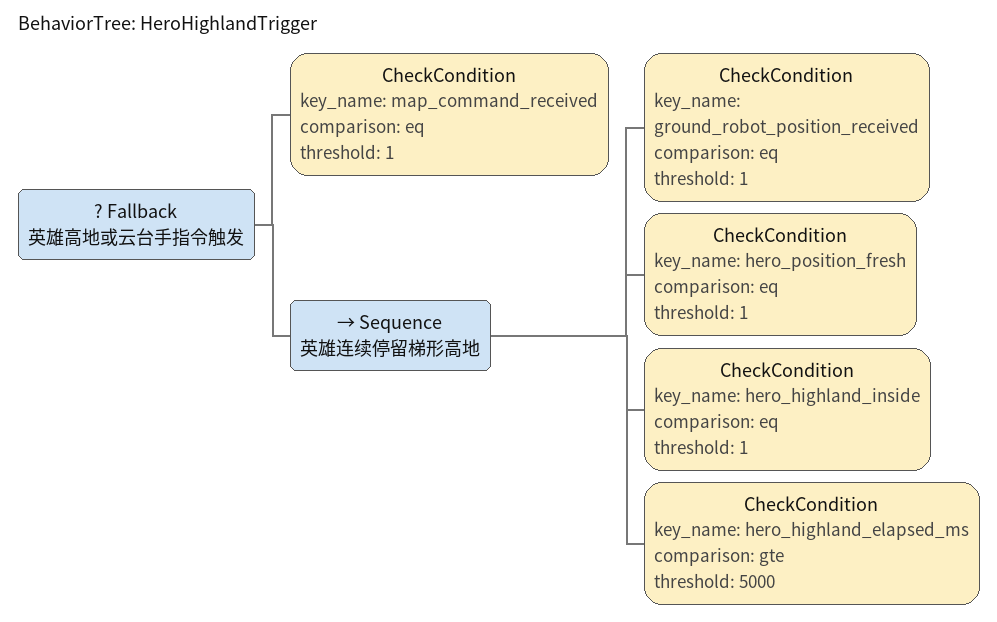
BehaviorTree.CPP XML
<?xml version="1.0" encoding="UTF-8"?>
<root BTCPP_format="4">
  <BehaviorTree ID="HeroHighlandTrigger">
    <Fallback name="英雄高地或云台手指令触发">
      <CheckCondition key_name="map_command_received" comparison="eq" threshold="1"/>
      <Sequence name="英雄连续停留梯形高地">
        <CheckCondition key_name="ground_robot_position_received" comparison="eq" threshold="1"/>
        <CheckCondition key_name="hero_position_fresh" comparison="eq" threshold="1"/>
        <CheckCondition key_name="hero_highland_inside" comparison="eq" threshold="1"/>
        <CheckCondition
          key_name="hero_highland_elapsed_ms"
          comparison="gte"
          threshold="5000"/>
      </Sequence>
    </Fallback>
  </BehaviorTree>
</root>
